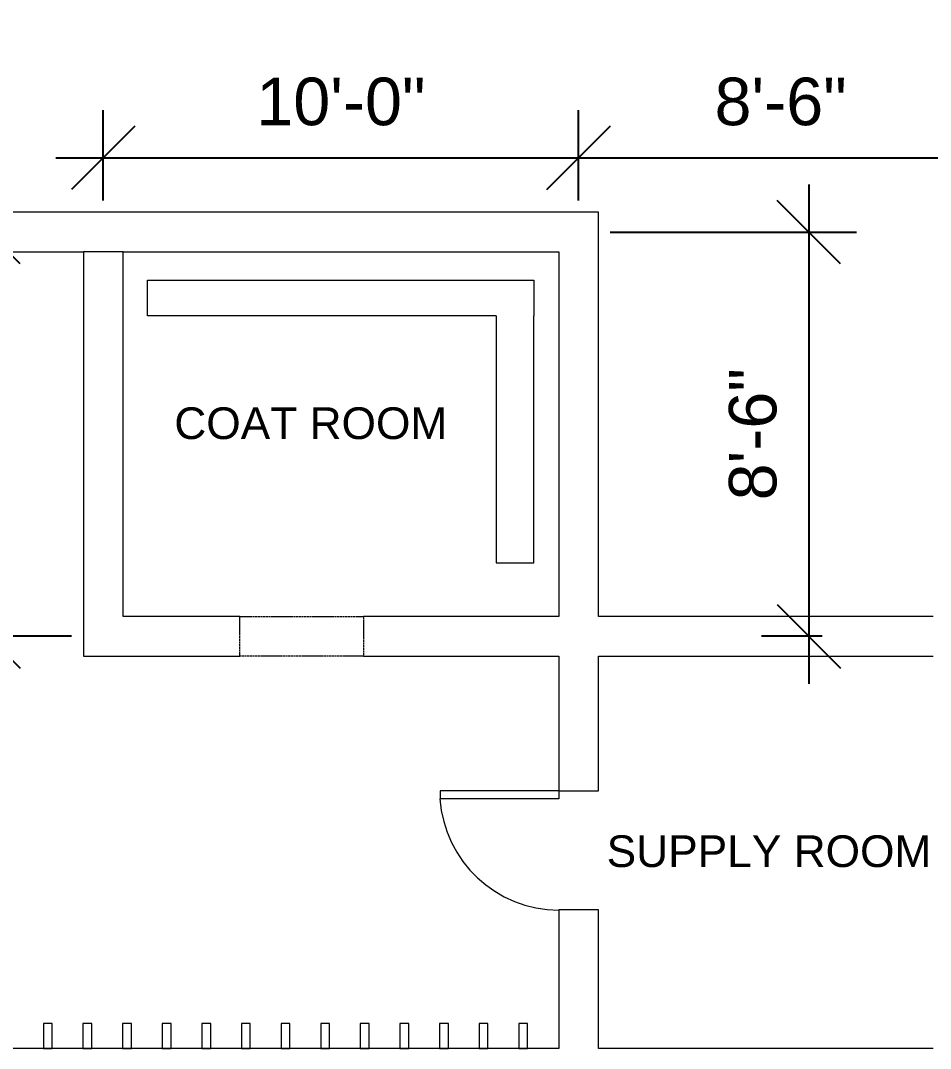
# Model space of a CAD drawing. Header units: inches. Extents: x 1913 to 24953, y -2945 to 1064.
# Drawn here: x 23941.8 to 24171.5, y -272 to -12.6 of the extents above; entities that cross this region are included whole.
import ezdxf

# ---------------------------------------------------------------- set-up
doc = ezdxf.new("R2010")
doc.units = ezdxf.units.IN
doc.header["$MEASUREMENT"] = 0
doc.linetypes.add('Hidden 1_8_', pattern=[0.1875, 0.125, -0.0625])
for name, color, linetype, lineweight in [('A-ANNO-DIMS', 211, 'Continuous', 9), ('A-DETL-HDLN', 90, 'Hidden 1_8_', 9), ('A-DOOR', 31, 'Continuous', 13), ('A-WALL', 113, 'Continuous', 13), ('G-ANNO-TEXT', 231, 'Continuous', 9)]:
    doc.layers.add(name, color=color, linetype=linetype, lineweight=lineweight)
doc.styles.add('Arial', font='arial.ttf', dxfattribs={"height": 12})
doc.styles.add('Arial_2', font='arial.ttf', dxfattribs={"height": 32})
doc.dimstyles.new('Linear_-_3_32__Arial', dxfattribs={"dimscale": 12, "dimtxt": 12.243113, "dimasz": 1.333333, "dimexe": 1, "dimexo": 0.666667, "dimgap": 0.666667, "dimtad": 1, "dimdec": 5, "dimrnd": 0.03125, "dimzin": 1, "dimdsep": 46, "dimlunit": 4, "dimtxsty": 'Arial', "dimblk1": 'OBLIQUE', "dimblk2": 'OBLIQUE', "dimsah": 1, "dimcen": 0.09, "dimdle": 1, "dimazin": 0, "dimtfac": 1, "dimtdec": 4, "dimtix": 1, "dimtmove": 0, "dimatfit": 3, "dimfxl": 1, "dimtvp": 1, "dimtfill": 1, "dimfrac": 2, "dimtolj": 1, "dimtzin": 0, "dimarcsym": 2})

# ---------------------------------------------------------------- blocks, each defined once
blk = doc.blocks.new('Single-Flush - 30_ x 84_-487376-FloorPlan')
at = {"layer": 'A-DOOR', "lineweight": 20}
for p, q in [((13, 5), (13, 35)), ((15, 35), (13, 35)), ((15, 5), (15, 35)), ((15, 5), (13, 5))]:
    blk.add_line(p, q, dxfattribs=at)
at = {"layer": 'A-DOOR', "lineweight": 9}
blk.add_arc((15, 5), 30.07, 93.8141, 180, dxfattribs=at)
blk = doc.blocks.new('_Oblique')
at = {"color": 0, "linetype": 'ByBlock', "lineweight": -2}
blk.add_line((-0.5, -0.5), (0.5, 0.5), dxfattribs=at)
blk = doc.blocks.new('*D763')
at = {"layer": 'A-ANNO-DIMS', "color": 0, "lineweight": -2, "transparency": 16777216}
for p, q in [((24140.85, -53.96), (24140.85, -179.96)), ((24090.72, -65.96), (24152.85, -65.96)), ((24144.17, -167.96), (24128.85, -167.96))]:
    blk.add_line(p, q, dxfattribs=at)
at = {"layer": 'Defpoints', "color": 0, "lineweight": 0, "transparency": 16777216}
for p in [(24082.72, -65.96), (24140.85, -167.96), (24152.17, -167.96)]:
    blk.add_point(p, dxfattribs=at)
at = {"layer": 'A-ANNO-DIMS', "color": 0, "lineweight": -2, "transparency": 16777216, "xscale": 16, "yscale": 16, "zscale": 16}
for p, rotation in [((24140.85, -65.96), 90), ((24140.85, -167.96), 270)]:
    blk.add_blockref('_Oblique', p, dxfattribs=dict(at, rotation=rotation))
at = {"layer": 'A-ANNO-DIMS', "color": 0, "lineweight": 0, "transparency": 16777216, "insert": (24126.73, -116.96), "char_height": 12, "width": 51.3081, "attachment_point": 5, "rotation": 90, "style": 'Arial'}
blk.add_mtext('\\A1;8\'-6"', dxfattribs=at)
blk = doc.blocks.new('*D794')
at = {"layer": 'A-ANNO-DIMS', "color": 0, "lineweight": -2, "transparency": 16777216}
for p, q in [((23668.72, -57.96), (23668.72, 26.47)), ((24184.72, 17.79), (24184.72, 2.47)), ((23656.72, 14.47), (24196.72, 14.47))]:
    blk.add_line(p, q, dxfattribs=at)
at = {"layer": 'Defpoints', "color": 0, "lineweight": 0, "transparency": 16777216}
for p in [(24184.72, 25.79), (24184.72, 14.47), (23668.72, -65.96)]:
    blk.add_point(p, dxfattribs=at)
at = {"layer": 'A-ANNO-DIMS', "color": 0, "lineweight": -2, "transparency": 16777216, "xscale": 16, "yscale": 16, "zscale": 16, "rotation": 180}
blk.add_blockref('_Oblique', (23668.72, 14.47), dxfattribs=at)
at = {"layer": 'A-ANNO-DIMS', "color": 0, "lineweight": -2, "transparency": 16777216, "xscale": 16, "yscale": 16, "zscale": 16}
blk.add_blockref('_Oblique', (24184.72, 14.47), dxfattribs=at)
at = {"layer": 'A-ANNO-DIMS', "color": 0, "lineweight": 0, "transparency": 16777216, "insert": (23926.72, 28.61), "char_height": 12, "width": 62.3834, "attachment_point": 5, "style": 'Arial'}
blk.add_mtext('\\A1;43\'-0"', dxfattribs=at)
blk = doc.blocks.new('*D795')
at = {"layer": 'A-ANNO-DIMS', "color": 0, "lineweight": -2, "transparency": 16777216}
for p, q in [((23962.72, -57.96), (23962.72, -35.2)), ((24082.72, -57.96), (24082.72, -35.2)), ((23950.72, -47.2), (24094.72, -47.2))]:
    blk.add_line(p, q, dxfattribs=at)
at = {"layer": 'Defpoints', "color": 0, "lineweight": 0, "transparency": 16777216}
for p in [(24082.72, -47.2), (23962.72, -65.96), (24082.72, -65.96)]:
    blk.add_point(p, dxfattribs=at)
at = {"layer": 'A-ANNO-DIMS', "color": 0, "lineweight": -2, "transparency": 16777216, "xscale": 16, "yscale": 16, "zscale": 16, "rotation": 180}
blk.add_blockref('_Oblique', (23962.72, -47.2), dxfattribs=at)
at = {"layer": 'A-ANNO-DIMS', "color": 0, "lineweight": -2, "transparency": 16777216, "xscale": 16, "yscale": 16, "zscale": 16}
blk.add_blockref('_Oblique', (24082.72, -47.2), dxfattribs=at)
at = {"layer": 'A-ANNO-DIMS', "color": 0, "lineweight": 0, "transparency": 16777216, "insert": (24022.72, -33.07), "char_height": 12, "width": 51.3081, "attachment_point": 5, "style": 'Arial'}
blk.add_mtext('\\A1;10\'-0"', dxfattribs=at)
blk = doc.blocks.new('*D796')
at = {"layer": 'A-ANNO-DIMS', "color": 0, "lineweight": -2, "transparency": 16777216}
for p, q in [((24082.72, -57.96), (24082.72, -35.2)), ((24184.72, -43.89), (24184.72, -59.2)), ((24070.72, -47.2), (24196.72, -47.2))]:
    blk.add_line(p, q, dxfattribs=at)
at = {"layer": 'Defpoints', "color": 0, "lineweight": 0, "transparency": 16777216}
for p in [(24184.72, -35.89), (24184.72, -47.2), (24082.72, -65.96)]:
    blk.add_point(p, dxfattribs=at)
at = {"layer": 'A-ANNO-DIMS', "color": 0, "lineweight": -2, "transparency": 16777216, "xscale": 16, "yscale": 16, "zscale": 16, "rotation": 180}
blk.add_blockref('_Oblique', (24082.72, -47.2), dxfattribs=at)
at = {"layer": 'A-ANNO-DIMS', "color": 0, "lineweight": -2, "transparency": 16777216, "xscale": 16, "yscale": 16, "zscale": 16}
blk.add_blockref('_Oblique', (24184.72, -47.2), dxfattribs=at)
at = {"layer": 'A-ANNO-DIMS', "color": 0, "lineweight": 0, "transparency": 16777216, "insert": (24133.72, -33.07), "char_height": 12, "width": 51.3081, "attachment_point": 5, "style": 'Arial'}
blk.add_mtext('\\A1;8\'-6"', dxfattribs=at)
blk = doc.blocks.new('*D797')
at = {"layer": 'A-ANNO-DIMS', "color": 0, "lineweight": -2, "transparency": 16777216}
for p, q in [((23933.75, -53.96), (23933.75, -179.96)), ((23937.06, -65.96), (23921.75, -65.96)), ((23954.72, -167.96), (23921.75, -167.96))]:
    blk.add_line(p, q, dxfattribs=at)
at = {"layer": 'Defpoints', "color": 0, "lineweight": 0, "transparency": 16777216}
for p in [(23945.06, -65.96), (23933.75, -167.96), (23962.72, -167.96)]:
    blk.add_point(p, dxfattribs=at)
at = {"layer": 'A-ANNO-DIMS', "color": 0, "lineweight": -2, "transparency": 16777216, "xscale": 16, "yscale": 16, "zscale": 16}
for p, rotation in [((23933.75, -65.96), 90), ((23933.75, -167.96), 270)]:
    blk.add_blockref('_Oblique', p, dxfattribs=dict(at, rotation=rotation))
at = {"layer": 'A-ANNO-DIMS', "color": 0, "lineweight": 0, "transparency": 16777216, "insert": (23919.62, -116.96), "char_height": 12, "width": 62.3834, "attachment_point": 5, "rotation": 90, "style": 'Arial'}
blk.add_mtext('\\A1;8\'-6"', dxfattribs=at)
blk = doc.blocks.new('*U816')
at = {"color": 5, "lineweight": 0, "ltscale": 0.5}
blk.add_lwpolyline([(-1.12, -3.13), (1.12, -3.13), (1.12, 3.13), (-1.12, 3.13)], close=True, dxfattribs=at)
blk = doc.blocks.new('*U817')
at = {"color": 0, "linetype": 'ByBlock', "lineweight": -2, "transparency": 16777216}
for p in [(0, 0), (10, 0), (20, 0), (30, 0), (40, 0), (50, 0), (60, 0), (70, 0), (80, 0), (90, 0), (100, 0), (110, 0), (120, 0), (130, 0), (140, 0), (150, 0), (160, 0), (170, 0), (180, 0)]:
    blk.add_blockref('*U816', p, dxfattribs=at)

msp = doc.modelspace()

# ---------------------------------------------------------------- linework, layer by layer
at = {"color": 5, "lineweight": 0, "ltscale": 0.5}
for points in [[(24061.875, -87.09375), (23973.84375, -87.09375), (23973.84375, -78.09375), (24071.4375, -78.09375), (24071.4375, -87.09375)], [(24061.875, -87.09375), (24061.875, -149.4375), (24071.4375, -149.4375), (24071.4375, -87.09375)]]:
    msp.add_lwpolyline(points, dxfattribs=at)
at = {"layer": 'A-DETL-HDLN', "lineweight": 0}
for p, q in [((23997.199492, -162.956342), (24028.382212, -162.956342)), ((23997.199492, -172.956342), (23997.199492, -162.956342)), ((24028.382212, -162.956342), (24028.382212, -172.956342)), ((24028.382212, -172.956342), (23997.199492, -172.956342))]:
    msp.add_line(p, q, dxfattribs=at)
at = {"layer": 'A-WALL', "lineweight": 0}
for p, q in [((24087.725, -60.956342), (23663.725, -60.956342)), ((24087.725, -162.956342), (24087.725, -60.956342)), ((23673.725, -70.956342), (23957.725, -70.956342)), ((23957.725, -70.956342), (23957.725, -172.956342)), ((23967.725, -70.956342), (23957.725, -70.956342)), ((23967.725, -70.956342), (24077.725, -70.956342)), ((23967.725, -162.956342), (23967.725, -70.956342)), ((24077.725, -70.956342), (24077.725, -162.956342)), ((23997.199492, -162.956342), (23967.725, -162.956342)), ((24077.725, -162.956342), (24028.382212, -162.956342)), ((24172.225, -162.956342), (24087.725, -162.956342)), ((23957.725, -172.956342), (23997.199492, -172.956342)), ((24028.382212, -172.956342), (24077.725, -172.956342)), ((24077.725, -172.956342), (24077.725, -206.956342)), ((24087.725, -172.956342), (24172.225, -172.956342)), ((24087.725, -206.956342), (24087.725, -172.956342)), ((24077.725, -206.956342), (24087.725, -206.956342)), ((24087.725, -236.956342), (24077.725, -236.956342)), ((24077.725, -236.956342), (24077.725, -271.956342)), ((24087.725, -271.956342), (24087.725, -236.956342)), ((24077.725, -271.956342), (23870.725, -271.956342)), ((24172.225, -271.956342), (24087.725, -271.956342))]:
    msp.add_line(p, q, dxfattribs=at)

# ---------------------------------------------------------------- block references
at = {"color": 5, "lineweight": 0}
msp.add_blockref('*U817', (23888.71875, -268.821921), dxfattribs=at)
at = {"layer": 'A-DOOR', "lineweight": 0, "rotation": 89.99999999999987}
msp.add_blockref('Single-Flush - 30_ x 84_-487376-FloorPlan', (24082.725, -221.956342), dxfattribs=at)

# ---------------------------------------------------------------- texts
at = {"layer": 'G-ANNO-TEXT', "color": 7, "lineweight": 0, "char_height": 8, "attachment_point": 1, "style": 'Arial_2'}
for s, insert, width in [('COAT ROOM', (23980.652518, -110.183166), 86.456), ('SUPPLY ROOM', (24089.795737, -218.179818), 102.616)]:
    msp.add_mtext(s, dxfattribs=dict(at, insert=insert, width=width))

# ---------------------------------------------------------------- dimensions: what is measured, and where the dimension line sits
at = {"layer": 'A-ANNO-DIMS', "color": 1, "lineweight": 0}
for base, p1, p2, picture, middle in [((24184.725, 14.474062), (23668.725, -65.956342), (24184.725, 25.787771), '*D794', (23926.725, 28.605031)), ((24082.725, -47.200041), (23962.725, -65.956342), (24082.725, -65.956342), '*D795', (24022.725, -33.073166)), ((24184.725, -47.200041), (24082.725, -65.956342), (24184.725, -35.886333), '*D796', (24133.725, -33.073166))]:
    dim = msp.add_linear_dim(base=base, p1=p1, p2=p2, dimstyle='Linear_-_3_32__Arial', override={"dimpost": '<>', "dimfxl": 60, "dimtfill": 0}, dxfattribs=at)
    dim.commit()
    dim.dimension.update_dxf_attribs({"geometry": picture, "text_midpoint": middle})
for base, p1, p2, picture, middle in [((23933.746629, -167.956342), (23945.060338, -65.956342), (23962.725, -167.956342), '*D797', (23919.619753, -116.956342)), ((24140.854407, -167.956342), (24082.725, -65.956342), (24152.168115, -167.956342), '*D763', (24126.727531, -116.956342))]:
    dim = msp.add_linear_dim(base=base, p1=p1, p2=p2, angle=90, dimstyle='Linear_-_3_32__Arial', override={"dimpost": '<>', "dimfxl": 60, "dimtfill": 0}, dxfattribs=at)
    dim.commit()
    dim.dimension.update_dxf_attribs({"geometry": picture, "text_midpoint": middle})

doc.saveas('drawing.dxf')
